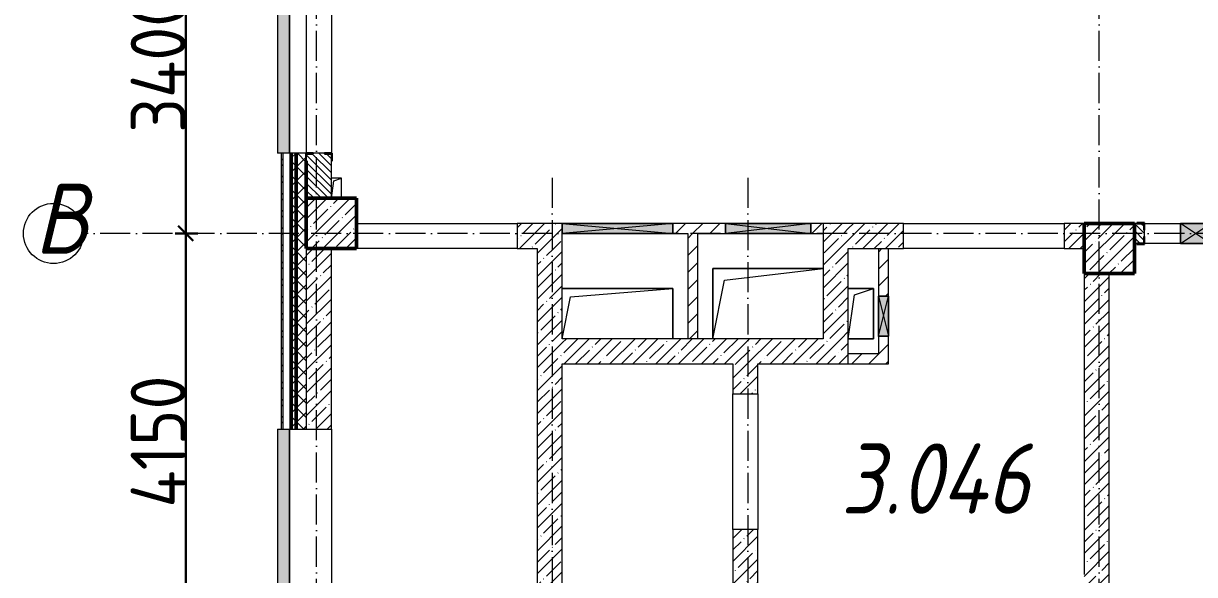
# Model space of a CAD drawing. Header units: millimetres. Extents: x -12989 to 629078, y -109036 to 555275.
# Drawn here: x 278502 to 290171, y -84282 to -78789 of the extents above; entities that cross this region are included whole.
import ezdxf

# ---------------------------------------------------------------- set-up
doc = ezdxf.new("R2010")
doc.units = ezdxf.units.MM
doc.linetypes.add('50_200_ШТРИХ_1Т_ш5_п1_п1_', pattern=[700, 500, -100, 0, -100])
for name, color, linetype, lineweight in [('4 -стяжа', 7, 'Continuous', 30), ('A-____-____-DIMS', 7, 'Continuous', 9), ('A-DETL-GENF-OTLN', 7, 'Continuous', 9), ('A-FLOR-____-OTLN', 7, 'Continuous', 9), ('A-GENM-____-MCUT', 7, 'Continuous', 25), ('A-GENM-____-OTLN', 7, 'Continuous', 9), ('A-GENM-____-OTLN-1', 7, 'Continuous', 25), ('A-GLAZ-____-OTLN', 7, 'Continuous', 9), ('A-WALL-____-MCUT-1', 7, 'Continuous', 9), ('A-WALL-____-MCUT-2', 7, 'Continuous', 50), ('A-WALL-____-MCUT-3', 7, 'Continuous', 9), ('A-WALL-____-OTLN', 7, 'Continuous', 9), ('A-WALL-____-PATT-1', 7, 'Continuous', 9), ('A-WALL-FNSH-MCUT-1', 7, 'Continuous', 9), ('I-WALL-____-OTLN', 7, 'Continuous', 9), ('S-COLS-____-MCUT', 7, 'Continuous', 50), ('S-COLS-____-OTLN', 7, 'Continuous', 9), ('S-GRID-____-IDEN', 7, 'Continuous', 9), ('S-GRID-____-OTLN-1', 7, '50_200_ШТРИХ_1Т_ш5_п1_п1_', 9), ('Марки помещений', 7, 'Continuous', 9)]:
    doc.layers.add(name, color=color, linetype=linetype, lineweight=lineweight)
doc.layers.add('A-GLAZ-____-OTLN-1', color=7, linetype='Continuous', lineweight=9, true_color=0xc0c0c0)
doc.layers.get('4 -стяжа').off()
doc.styles.add('ISOCPEUR_I', font='isocpeui.ttf', dxfattribs={"width": 0.9, "height": 2.5})
doc.styles.add('ISOCPEUR_I_2', font='isocpeui.ttf', dxfattribs={"width": 0.85, "height": 2.3})
doc.styles.add('ISOCPEUR_I_9', font='isocpeui.ttf', dxfattribs={"width": 0.9, "height": 250})
doc.styles.add('СПДС', font='isocpeur.ttf', dxfattribs={"width": 0.9})
doc.dimstyles.new('ISO-2_5_0_9К_БОЛЬШОЙ_ОСИ', dxfattribs={"dimscale": 304.8, "dimtxt": 248.995294, "dimasz": 0.492126, "dimexe": 0.393701, "dimexo": 0, "dimgap": 0, "dimtad": 1, "dimdec": 0, "dimzin": 0, "dimdsep": 46, "dimtxsty": 'ISOCPEUR_I_9', "dimblk1": 'OBLIQUE', "dimblk2": 'OBLIQUE', "dimsah": 1, "dimcen": 0.09, "dimdle": 0.393701, "dimazin": 0, "dimtfac": 1, "dimtdec": 4, "dimtix": 1, "dimtmove": 0, "dimatfit": 3, "dimfxl": 1, "dimtvp": 1, "dimtolj": 1, "dimtzin": 0, "dimarcsym": 2})
pattern_1 = [(45, (283770.7, -86863.46), (-114.0493, 114.0493), []), (45, (283884.76, -86863.46), (-114.0493, 114.0493), [201.612, -40.322, 3.353, -36.97])]
pattern_2 = [(135, (283770.707, -86863.456), (-35.35534, -35.35534), [])]
pattern_3 = [(45, (283770.71, -86863.46), (-84.8528, 84.8528), [])]
pattern_4 = [(45, (283770.71, -86863.46), (-70.7107, 70.7107), []), (135, (283770.71, -86863.46), (-70.7107, -70.7107), [])]

# ---------------------------------------------------------------- blocks, each defined once
blk = doc.blocks.new('BSC_Колонна _Прямоугольная - 500х500-V102-АР1_План отверстий 3 этажа в осях 1-64_А-ГГ')
at = {"layer": 'S-COLS-____-OTLN'}
h = blk.add_hatch(dxfattribs=at)
h.set_pattern_fill('FP_125', color=256, style=0, pattern_type=2)
h.set_pattern_definition([(45, (-5550, -5831.04), (-114.0493, 114.0493), []), (45, (-5435.95, -5831.04), (-114.0493, 114.0493), [201.613, -40.323, 3.353, -36.97])])
h.paths.add_polyline_path([(-250, -250), (250, -250), (250, 250), (-250, 250)], flags=0)
at = {"layer": 'S-COLS-____-MCUT'}
for p, q in [((250, 250), (-250, 250)), ((-250, 250), (-250, -250)), ((250, -250), (250, 250)), ((-250, -250), (250, -250))]:
    blk.add_line(p, q, dxfattribs=at)
blk = doc.blocks.new('BSC_Колонна _Прямоугольная - 500х500-V157-АР1_План отверстий 3 этажа в осях 1-64_А-ГГ')
at = {"layer": 'S-COLS-____-OTLN'}
h = blk.add_hatch(dxfattribs=at)
h.set_pattern_fill('FP_180', color=256, style=0, pattern_type=2)
h.set_pattern_definition([(45, (2200, -6081.04), (-114.0493, 114.0493), []), (45, (2314.05, -6081.04), (-114.0493, 114.0493), [201.612, -40.322, 3.353, -36.97])])
h.paths.add_polyline_path([(-250, -250), (250, -250), (250, 250), (-250, 250)], flags=0)
at = {"layer": 'S-COLS-____-MCUT'}
for p, q in [((250, 250), (-250, 250)), ((-250, 250), (-250, -250)), ((250, -250), (250, 250)), ((-250, -250), (250, -250))]:
    blk.add_line(p, q, dxfattribs=at)
blk = doc.blocks.new('Фахверк_СКБ_Уголок - 250_2700-27497298-АР1_План отверстий 3 этажа в осях 1-64_А-ГГ')
at = {"layer": 'A-GENM-____-MCUT'}
for p, q in [((200, 181), (125, 181)), ((125, 181), (125, 106)), ((131, 106), (131, 175)), ((131, 175), (200, 175)), ((200, 175), (200, 181)), ((125, 106), (131, 106)), ((131, -6), (125, -6)), ((125, -6), (125, -81)), ((125, -81), (200, -81)), ((131, -75), (131, -6)), ((200, -75), (131, -75)), ((200, -81), (200, -75))]:
    blk.add_line(p, q, dxfattribs=at)
blk = doc.blocks.new('Фахверк_СКБ_Уголок - 200_3550_зеркало-28264001-АР1_План отверстий 3 этажа в осях 1-64_А-ГГ')
at = {"layer": 'A-GENM-____-MCUT'}
for p, q in [((200, 156), (125, 156)), ((125, 156), (125, 81)), ((131, 81), (131, 150)), ((131, 150), (200, 150)), ((200, 150), (200, 156)), ((125, 81), (131, 81)), ((131, 19), (125, 19)), ((125, 19), (125, -56)), ((131, -50), (131, 19)), ((125, -56), (200, -56)), ((200, -50), (131, -50)), ((200, -56), (200, -50))]:
    blk.add_line(p, q, dxfattribs=at)
blk = doc.blocks.new('AR_Отверстие прямоугольное _в плите_ - AR_Отверстие прямоугольное _в плите_-V175-АР1_План отверстий 3 этажа в осях 1-64_А-ГГ')
at = {"layer": 'A-GENM-____-OTLN'}
for p, q in [((50, 100), (-50, 100)), ((-50, -100), (-25, 75)), ((-25, 75), (50, 100)), ((50, -100), (50, 100))]:
    blk.add_line(p, q, dxfattribs=at)
blk = doc.blocks.new('AR_Отверстие прямоугольное _в плите_ - AR_Отверстие прямоугольное _в плите_-V171-АР1_План отверстий 3 этажа в осях 1-64_А-ГГ')
at = {"layer": 'A-GENM-____-OTLN'}
for p, q in [((125, 250), (-125, 250)), ((-63, 188), (125, 250)), ((125, -250), (125, 250)), ((-125, -250), (-63, 188)), ((-125, -250), (125, -250))]:
    blk.add_line(p, q, dxfattribs=at)
blk = doc.blocks.new('AR_Отверстие прямоугольное _в плите_ - AR_Отверстие прямоугольное _в плите_-30552744-АР1_План отверстий 3 этажа в осях 1-64_А-ГГ')
at = {"layer": 'A-GENM-____-OTLN'}
for p, q in [((550, 350), (-550, 350)), ((-550, 350), (-550, -350)), ((-433, 233), (550, 350)), ((-550, -350), (-433, 233))]:
    blk.add_line(p, q, dxfattribs=at)
blk = doc.blocks.new('AR_Отверстие прямоугольное _в плите_ - AR_Отверстие прямоугольное _в плите_-30552508-АР1_План отверстий 3 этажа в осях 1-64_А-ГГ')
at = {"layer": 'A-GENM-____-OTLN'}
for p, q in [((550, 250), (-550, 250)), ((-467, 167), (550, 250)), ((550, -250), (550, 250)), ((-550, -250), (-467, 167))]:
    blk.add_line(p, q, dxfattribs=at)
blk = doc.blocks.new('Отлив_СКБ - Отлив витража_120_НВФ-V216-АР1_План отверстий 3 этажа в осях 1-64_А-ГГ')
at = {"layer": 'A-GLAZ-____-OTLN-1'}
for points in [[(0, 2), (1800, 2), (1800, 120), (0, 120), (0, 63)], [(0, 0), (1800, 0), (1800, 2), (0, 2)]]:
    blk.add_hatch(color=256, dxfattribs=at).paths.add_polyline_path(points, flags=0)
at = {"layer": 'A-GLAZ-____-OTLN'}
for p, q in [((0, 83), (0, 120)), ((1800, 120), (0, 120)), ((1800, 120), (1800, 83)), ((0, 2), (1800, 2)), ((1800, 0), (0, 0))]:
    blk.add_line(p, q, dxfattribs=at)
blk = doc.blocks.new('AR_Отверстие прямоугольное _в стене__БезПР - AR_Отверстие прямоугольное _в стене__БезПР-36428349-АР1_План отверстий 3 этажа в осях 1-64_А-ГГ')
at = {"layer": 'A-GLAZ-____-OTLN'}
blk.add_hatch(color=256, dxfattribs=at).paths.add_polyline_path([(-150, 100), (-150, -100), (150, -100), (150, 100)], flags=0)
at = {"layer": 'A-DETL-GENF-OTLN'}
for p, q in [((-150, -100), (-150, 100)), ((-150, 100), (150, 100)), ((150, 100), (-150, -100)), ((-150, 100), (150, -100)), ((150, 100), (-150, 100)), ((-150, 100), (-150, -100)), ((150, 100), (150, -100)), ((150, -100), (150, 100)), ((150, -100), (-150, -100)), ((-150, -100), (150, -100))]:
    blk.add_line(p, q, dxfattribs=at)
at = {"layer": 'A-GLAZ-____-OTLN'}
blk.add_line((150, 100), (-150, 100), dxfattribs=at)
blk = doc.blocks.new('AR_Отверстие прямоугольное _в стене_ - AR_Отверстие прямоугольное _в стене__ОВ-36990253-АР1_План отверстий 3 этажа в осях 1-64_А-ГГ')
at = {"layer": 'A-GLAZ-____-OTLN'}
blk.add_hatch(color=256, dxfattribs=at).paths.add_polyline_path([(550, -50), (550, 50), (-550, 50), (-550, -50)], flags=0)
at = {"layer": 'A-DETL-GENF-OTLN'}
for p, q in [((-550, -50), (-550, 50)), ((-550, 50), (550, 50)), ((550, 50), (-550, -50)), ((-550, 50), (550, -50)), ((550, 50), (-550, 50)), ((-550, 50), (-550, -50)), ((550, 50), (550, -50)), ((550, -50), (550, 50)), ((550, -50), (-550, -50)), ((-550, -50), (550, -50))]:
    blk.add_line(p, q, dxfattribs=at)
blk = doc.blocks.new('AR_Отверстие прямоугольное _в стене_ - AR_Отверстие прямоугольное _в стене__ОВ-36989221-АР1_План отверстий 3 этажа в осях 1-64_А-ГГ')
at = {"layer": 'A-GLAZ-____-OTLN'}
blk.add_hatch(color=256, dxfattribs=at).paths.add_polyline_path([(-200, -50), (200, -50), (200, 50), (-200, 50)], flags=0)
at = {"layer": 'A-DETL-GENF-OTLN'}
for p, q in [((-200, -50), (-200, 50)), ((-200, 50), (200, 50)), ((200, 50), (-200, -50)), ((-200, 50), (200, -50)), ((200, 50), (-200, 50)), ((-200, 50), (-200, -50)), ((200, 50), (200, -50)), ((200, -50), (200, 50)), ((200, -50), (-200, -50)), ((-200, -50), (200, -50))]:
    blk.add_line(p, q, dxfattribs=at)
blk = doc.blocks.new('AR_Отверстие прямоугольное _в стене__БезПР - AR_Отверстие прямоугольное _в стене__БезПР-36899555-АР1_План отверстий 3 этажа в осях 1-64_А-ГГ')
at = {"layer": 'A-GLAZ-____-OTLN'}
blk.add_hatch(color=256, dxfattribs=at).paths.add_polyline_path([(-425, -50), (425, -50), (425, 50), (-425, 50)], flags=0)
at = {"layer": 'A-DETL-GENF-OTLN'}
for p, q in [((-425, -50), (-425, 50)), ((-425, 50), (425, 50)), ((425, 50), (-425, -50)), ((-425, 50), (425, -50)), ((425, 50), (-425, 50)), ((-425, 50), (-425, -50)), ((425, 50), (425, -50)), ((425, -50), (425, 50)), ((425, -50), (-425, -50)), ((-425, -50), (425, -50))]:
    blk.add_line(p, q, dxfattribs=at)
at = {"layer": 'A-GLAZ-____-OTLN'}
blk.add_line((425, 50), (-425, 50), dxfattribs=at)
blk = doc.blocks.new('Ось сетки - Круг_Ø6_00__ISO-2_5_0_9K_-25732049-АР1_План отверстий 3 этажа в осях 1-64_А-ГГ')
at = {"layer": 'S-GRID-____-IDEN'}
blk.add_circle((0, 0), 3, dxfattribs=at)
blk = doc.blocks.new('_Oblique')
at = {"color": 0, "linetype": 'ByBlock', "lineweight": -2}
blk.add_line((-0.5, -0.5), (0.5, 0.5), dxfattribs=at)
blk = doc.blocks.new('*D2946')
at = {"layer": 'A-____-____-DIMS', "color": 0, "lineweight": -2, "transparency": 16777216}
for p, q in [((280119, -85152), (280119, -80762)), ((280013, -80882), (280239, -80882)), ((280013, -85032), (280239, -85032))]:
    blk.add_line(p, q, dxfattribs=at)
at = {"layer": 'Defpoints', "color": 0, "transparency": 16777216}
for p in [(280013, -80882), (280119, -80882), (280013, -85032)]:
    blk.add_point(p, dxfattribs=at)
at = {"layer": 'A-____-____-DIMS', "color": 0, "lineweight": -2, "transparency": 16777216, "xscale": 150, "yscale": 150, "zscale": 150}
for p, rotation in [((280119, -80882), 90), ((280119, -85032), 270)]:
    blk.add_blockref('_Oblique', p, dxfattribs=dict(at, rotation=rotation))
at = {"layer": 'A-____-____-DIMS', "color": 0, "transparency": 16777216, "insert": (279845, -82957), "char_height": 548.6, "attachment_point": 5, "rotation": 90, "style": 'СПДС'}
blk.add_mtext('\\A1;4150', dxfattribs=at)
blk = doc.blocks.new('*D2947')
at = {"layer": 'A-____-____-DIMS', "color": 0, "lineweight": -2, "transparency": 16777216}
for p, q in [((280119, -81002), (280119, -77362)), ((280013, -77482), (280239, -77482)), ((280013, -80882), (280239, -80882))]:
    blk.add_line(p, q, dxfattribs=at)
at = {"layer": 'Defpoints', "color": 0, "transparency": 16777216}
for p in [(280013, -77482), (280119, -77482), (280013, -80882)]:
    blk.add_point(p, dxfattribs=at)
at = {"layer": 'A-____-____-DIMS', "color": 0, "lineweight": -2, "transparency": 16777216, "xscale": 150, "yscale": 150, "zscale": 150}
for p, rotation in [((280119, -77482), 90), ((280119, -80882), 270)]:
    blk.add_blockref('_Oblique', p, dxfattribs=dict(at, rotation=rotation))
at = {"layer": 'A-____-____-DIMS', "color": 0, "transparency": 16777216, "insert": (279845, -79182), "char_height": 548.6, "attachment_point": 5, "rotation": 90, "style": 'СПДС'}
blk.add_mtext('\\A1;3400', dxfattribs=at)
blk = doc.blocks.new('3эт')
at = {"layer": 'S-GRID-____-OTLN-1', "color": 251, "ltscale": 0.6, "true_color": 0x636466}
for p, q in [((281420.7, -91346.1), (281420.7, -36982.5)), ((289220.7, -91346.1), (289220.7, -36982.5)), ((283770.7, -80328.4), (283770.7, -91346.1)), ((285720.7, -80328.4), (285720.7, -91346.1)), ((374089.5, -80882.4), (279101.9, -80882.4))]:
    blk.add_line(p, q, dxfattribs=at)
at = {"layer": 'S-GRID-____-IDEN', "insert": (278611.9, -80385.4), "char_height": 700, "width": 223.671, "attachment_point": 1, "style": 'ISOCPEUR_I'}
blk.add_mtext('\\fISOCPEUR|b0|i1|c204|p34|;\\W.9;В', dxfattribs=at)
at = {"layer": 'A-____-____-DIMS'}
for base, p1, p2, override, picture, middle in [((280119.3, -77482.4), (280013.2, -80882.4), (280013.2, -77482.4), {"dimtxt": 1.8, "dimpost": '<>', "dimtxsty": 'СПДС', "dimfxl": 3400}, '*D2947', (279845, -79182.4)), ((280119.3, -80882.4), (280013.2, -85032.4), (280013.2, -80882.4), {"dimtxt": 1.8, "dimpost": '<>', "dimtxsty": 'СПДС', "dimfxl": 4150}, '*D2946', (279845, -82957.4))]:
    dim = blk.add_linear_dim(base=base, p1=p1, p2=p2, angle=90, dimstyle='ISO-2_5_0_9К_БОЛЬШОЙ_ОСИ', override=override, dxfattribs=at)
    dim.commit()
    dim.dimension.update_dxf_attribs({"geometry": picture, "text_midpoint": middle})

msp = doc.modelspace()

# ---------------------------------------------------------------- hatches: boundary and pattern name
at = {"layer": 'A-WALL-____-PATT-1'}
h = msp.add_hatch(dxfattribs=at)
h.set_pattern_fill('FP_1', color=256, style=0, pattern_type=2)
h.set_pattern_definition(pattern_4)
h.paths.add_polyline_path([(281170.7074, -88932.4142), (281220.7074, -88932.4142), (281220.7074, -84632.4142), (281170.7074, -84632.4142), (281170.7074, -86129.4028)], flags=0)
h.paths.add_polyline_path([(281220.7074, -82832.4142), (281220.7074, -80082.4142), (281170.7074, -80082.4142), (281170.7074, -82832.4142)], flags=0)
h.paths.add_polyline_path([(281170.7074, -78282.4142), (281220.7074, -78282.4142), (281220.7074, -77347.4142), (281170.7074, -77347.4142), (281170.7074, -77529.0991)], flags=0)
h = msp.add_hatch(dxfattribs=at)
h.set_pattern_fill('FP_1', color=256, style=0, pattern_type=2)
h.set_pattern_definition(pattern_4)
h.paths.add_polyline_path([(281220.7074, -88882.4142), (281320.7074, -88882.4142), (281320.7074, -84632.4142), (281220.7074, -84632.4142), (281220.7074, -86129.4028)], flags=0)
h.paths.add_polyline_path([(281320.7074, -82832.4142), (281320.7074, -80157.4142), (281314.7074, -80157.4142), (281314.7074, -80082.4142), (281220.7074, -80082.4142), (281220.7074, -82832.4142)], flags=0)
h.paths.add_polyline_path([(281314.7074, -78282.4142), (281314.7074, -78207.4142), (281320.7074, -78207.4142), (281320.7074, -77347.4142), (281220.7074, -77347.4142), (281220.7074, -78282.4142)], flags=0)
h = msp.add_hatch(dxfattribs=at)
h.set_pattern_fill('FP_3', color=256, style=0, pattern_type=2)
h.set_pattern_definition([(45, (283770.71, -86863.46), (-85.5366, 85.5366), []), (45, (283827.73, -86863.46), (-85.5366, 85.5366), [])])
h.paths.add_polyline_path([(281070.7074, -89032.4142), (281090.7074, -89032.4142), (281090.7074, -84632.4142), (281070.7074, -84632.4142), (281070.7074, -86129.4028)], flags=0)
h.paths.add_polyline_path([(281070.7074, -82832.4142), (281090.7074, -82832.4142), (281090.7074, -80082.4142), (281070.7074, -80082.4142), (281070.7074, -82689.2813)], flags=0)
h.paths.add_polyline_path([(281090.7074, -78282.4142), (281090.7074, -77367.4142), (281070.7074, -77367.4142), (281070.7074, -78282.4142)], flags=0)
h = msp.add_hatch(dxfattribs=at)
h.set_pattern_fill('FP_6', color=256, style=0, pattern_type=2)
h.set_pattern_definition(pattern_2)
h.paths.add_polyline_path([(281389.7074, -80532.4142), (281570.7074, -80532.4142), (281570.7074, -80088.4142), (281501.7074, -80088.4142), (281501.7074, -80082.4142), (281389.7074, -80082.4142), (281389.7074, -80088.4142), (281320.7074, -80088.4142), (281320.7074, -80532.4142)], flags=0)
h.paths.add_polyline_path([(281501.7074, -78282.4142), (281501.7074, -78276.4142), (281570.7074, -78276.4142), (281570.7074, -77882.4142), (281320.7074, -77882.4142), (281320.7074, -78276.4142), (281389.7074, -78276.4142), (281389.7074, -78282.4142)], flags=0)
h = msp.add_hatch(dxfattribs=at)
h.set_pattern_fill('FP_38', color=256, style=0, pattern_type=2)
h.set_pattern_definition(pattern_1)
h.paths.add_polyline_path([(283420.7074, -81032.4142), (283870.7074, -81032.4142), (283870.7074, -80782.4142), (283420.7074, -80782.4142)], flags=0)
h = msp.add_hatch(dxfattribs=at)
h.set_pattern_fill('FP_4', color=256, style=0, pattern_type=2)
h.set_pattern_definition(pattern_3)
h.paths.add_polyline_path([(286470.7074, -80882.4142), (286470.7074, -80782.4142), (286345.7074, -80782.4142), (286345.7074, -80882.4142)], flags=0)
h.paths.add_polyline_path([(284970.7074, -80882.4142), (285495.7074, -80882.4142), (285495.7074, -80782.4142), (284970.7074, -80782.4142), (284970.7074, -80870.4142)], flags=0)
h = msp.add_hatch(dxfattribs=at)
h.set_pattern_fill('FP_38', color=256, style=0, pattern_type=2)
h.set_pattern_definition(pattern_1)
h.paths.add_polyline_path([(286720.7074, -81932.4142), (286720.7074, -80782.4142), (286470.7074, -80782.4142), (286470.7074, -81932.4142)], flags=0)
h = msp.add_hatch(dxfattribs=at)
h.set_pattern_fill('FP_38', color=256, style=0, pattern_type=2)
h.set_pattern_definition(pattern_1)
h.paths.add_polyline_path([(289070.7074, -81032.4142), (289070.7074, -80782.4142), (288870.7074, -80782.4142), (288870.7074, -81032.4142)], flags=0)
h.paths.add_polyline_path([(286720.7074, -81032.4142), (287270.7074, -81032.4142), (287270.7074, -80782.4142), (286720.7074, -80782.4142)], flags=0)
h = msp.add_hatch(dxfattribs=at)
h.set_pattern_fill('FP_6', color=256, style=0, pattern_type=2)
h.set_pattern_definition(pattern_2)
h.paths.add_polyline_path([(293576.7074, -80982.4142), (294170.7074, -80982.4142), (294170.7074, -80782.4142), (293576.7074, -80782.4142), (293576.7074, -80851.4142), (293570.7074, -80851.4142), (293570.7074, -80913.4142), (293576.7074, -80913.4142)], flags=0)
h.paths.add_polyline_path([(290826.8877, -80982.4142), (292414.7074, -80982.4142), (292414.7074, -80913.4142), (292420.7074, -80913.4142), (292420.7074, -80851.4142), (292414.7074, -80851.4142), (292414.7074, -80782.4142), (290826.7074, -80782.4142), (290826.7074, -80851.4142), (290820.7074, -80851.4142), (290820.7074, -80913.4142), (290826.7074, -80913.4142), (290826.7074, -80982.4142)], flags=0)
h.paths.add_polyline_path([(289570.7074, -80982.4142), (289664.7074, -80982.4142), (289664.7074, -80913.4142), (289670.7074, -80913.4142), (289670.7074, -80851.4142), (289664.7074, -80851.4142), (289664.7074, -80782.4142), (289570.7074, -80782.4142), (289570.7074, -80888.4142)], flags=0)
h = msp.add_hatch(dxfattribs=at)
h.set_pattern_fill('FP_4', color=256, style=0, pattern_type=2)
h.set_pattern_definition(pattern_3)
h.paths.add_polyline_path([(285220.7074, -81932.4142), (285220.7074, -80882.4142), (285120.7074, -80882.4142), (285120.7074, -81932.4142)], flags=0)
h = msp.add_hatch(dxfattribs=at)
h.set_pattern_fill('FP_38', color=256, style=0, pattern_type=2)
h.set_pattern_definition(pattern_1)
h.paths.add_polyline_path([(281320.7074, -88782.4142), (281570.7074, -88782.4142), (281570.7074, -84632.4142), (281320.7074, -84632.4142), (281320.7074, -86129.4028)], flags=0)
h.paths.add_polyline_path([(281320.7074, -82832.4142), (281570.7074, -82832.4142), (281570.7074, -81032.4142), (281320.7074, -81032.4142), (281320.7074, -82689.2813)], flags=0)
h = msp.add_hatch(dxfattribs=at)
h.set_pattern_fill('FP_38', color=256, style=0, pattern_type=2)
h.set_pattern_definition(pattern_1)
h.paths.add_polyline_path([(283757.0305, -85132.4142), (283870.7074, -85132.4142), (283870.7074, -81032.4142), (283620.7074, -81032.4142), (283620.7074, -85132.4142)], flags=0)
h = msp.add_hatch(dxfattribs=at)
h.set_pattern_fill('FP_4', color=256, style=0, pattern_type=2)
h.set_pattern_definition(pattern_3)
h.paths.add_polyline_path([(287120.7074, -82182.4142), (287120.7074, -81907.4142), (287020.7074, -81907.4142), (287020.7074, -82182.4142)], flags=0)
h.paths.add_polyline_path([(287120.7074, -81507.4142), (287120.7074, -81032.4142), (287020.7074, -81032.4142), (287020.7074, -81507.4142), (287075.4693, -81507.4142)], flags=0)
h = msp.add_hatch(dxfattribs=at)
h.set_pattern_fill('FP_38', color=256, style=0, pattern_type=2)
h.set_pattern_definition(pattern_1)
h.paths.add_polyline_path([(289320.7074, -84882.4142), (289320.7074, -81282.4142), (289070.7074, -81282.4142), (289070.7074, -84882.4142)], flags=0)
h = msp.add_hatch(dxfattribs=at)
h.set_pattern_fill('FP_38', color=256, style=0, pattern_type=2)
h.set_pattern_definition(pattern_1)
h.paths.add_polyline_path([(286720.7074, -82182.4142), (286720.7074, -81932.4142), (283870.7074, -81932.4142), (283870.7074, -82182.4142), (285820.7074, -82182.4142)], flags=0)
h = msp.add_hatch(dxfattribs=at)
h.set_pattern_fill('FP_4', color=256, style=0, pattern_type=2)
h.set_pattern_definition(pattern_3)
h.paths.add_polyline_path([(287020.7074, -82182.4142), (287020.7074, -82082.4142), (286720.7074, -82082.4142), (286720.7074, -82182.4142)], flags=0)
h = msp.add_hatch(dxfattribs=at)
h.set_pattern_fill('FP_38', color=256, style=0, pattern_type=2)
h.set_pattern_definition(pattern_1)
h.paths.add_polyline_path([(285570.7074, -84882.4142), (285820.7074, -84882.4142), (285820.7074, -83832.4142), (285570.7074, -83832.4142), (285570.7074, -84409.3421)], flags=0)
h.paths.add_polyline_path([(285820.7074, -82482.4142), (285820.7074, -82182.4142), (285570.7074, -82182.4142), (285570.7074, -82482.4142)], flags=0)

# ---------------------------------------------------------------- linework, layer by layer
at = {"layer": 'A-FLOR-____-OTLN'}
for p, q in [((285370.7074, -81232.4142), (286470.7074, -81232.4142)), ((285370.7074, -81932.4142), (285370.7074, -81232.4142)), ((283870.7074, -81432.4142), (284970.7074, -81432.4142)), ((284970.7074, -81432.4142), (284970.7074, -81932.4142)), ((286720.7074, -81432.4142), (286970.7074, -81432.4142)), ((286970.7074, -81432.4142), (286970.7074, -81932.4142)), ((286970.7074, -81932.4142), (286720.7074, -81932.4142))]:
    msp.add_line(p, q, dxfattribs=at)
at = {"layer": 'A-WALL-____-MCUT-1'}
for p, q in [((283870.7074, -80782.4142), (283420.7074, -80782.4142)), ((283420.7074, -80782.4142), (283420.7074, -81032.4142)), ((286470.7074, -80782.4142), (286470.7074, -81932.4142)), ((287270.7074, -80782.4142), (286470.7074, -80782.4142)), ((287270.7074, -81032.4142), (287270.7074, -80782.4142)), ((289070.7074, -80782.4142), (288870.7074, -80782.4142)), ((288870.7074, -80782.4142), (288870.7074, -81032.4142)), ((283870.7074, -81932.4142), (283870.7074, -80882.4142)), ((281320.7074, -81032.4142), (281320.7074, -82832.4142)), ((281570.7074, -82832.4142), (281570.7074, -81032.4142)), ((283420.7074, -81032.4142), (283620.7074, -81032.4142)), ((283620.7074, -81032.4142), (283620.7074, -85132.4142)), ((286720.7074, -82182.4142), (286720.7074, -81032.4142)), ((286720.7074, -81032.4142), (287270.7074, -81032.4142)), ((288870.7074, -81032.4142), (289070.7074, -81032.4142)), ((289070.7074, -81282.4142), (289070.7074, -84282.4142)), ((289320.7074, -88282.4142), (289320.7074, -81282.4142)), ((286470.7074, -81932.4142), (283870.7074, -81932.4142)), ((283870.7074, -84882.4142), (283870.7074, -82182.4142)), ((283870.7074, -82182.4142), (285570.7074, -82182.4142)), ((285570.7074, -82182.4142), (285570.7074, -82482.4142)), ((285820.7074, -82182.4142), (286720.7074, -82182.4142)), ((285820.7074, -82482.4142), (285820.7074, -82182.4142)), ((285570.7074, -82482.4142), (285820.7074, -82482.4142)), ((281320.7074, -82832.4142), (281570.7074, -82832.4142)), ((285570.7074, -83832.4142), (285570.7074, -84882.4142)), ((285820.7074, -83832.4142), (285570.7074, -83832.4142)), ((285820.7074, -84882.4142), (285820.7074, -83832.4142))]:
    msp.add_line(p, q, dxfattribs=at)
at = {"layer": 'A-WALL-____-MCUT-2'}
for p, q in [((281170.7074, -82832.4142), (281170.7074, -80082.4142)), ((281220.7074, -82832.4142), (281220.7074, -80082.4142)), ((281320.7074, -80157.4142), (281320.7074, -80532.4142))]:
    msp.add_line(p, q, dxfattribs=at)
at = {"layer": 'A-WALL-____-MCUT-3'}
for p, q in [((281090.7074, -82832.4142), (281090.7074, -80082.4142)), ((281314.7074, -80082.4142), (281090.7074, -80082.4142)), ((281501.7074, -80082.4142), (281389.7074, -80082.4142)), ((281570.7074, -80532.4142), (281570.7074, -80157.4142)), ((289595.7074, -80782.4142), (289570.7074, -80782.4142)), ((289670.7074, -80913.4142), (289670.7074, -80851.4142)), ((289570.7074, -80982.4142), (289595.7074, -80982.4142)), ((281090.7074, -82832.4142), (281320.7074, -82832.4142))]:
    msp.add_line(p, q, dxfattribs=at)
at = {"layer": 'A-WALL-____-OTLN'}
for p, q in [((281320.7074, -78282.4142), (281320.7074, -80082.4142)), ((281570.7074, -78282.4142), (281570.7074, -80082.4142)), ((281820.7074, -80782.4142), (283420.7074, -80782.4142)), ((287270.7074, -80782.4142), (288870.7074, -80782.4142)), ((283420.7074, -81032.4142), (281820.7074, -81032.4142)), ((288870.7074, -81032.4142), (287270.7074, -81032.4142)), ((285570.7074, -83832.4142), (285570.7074, -82482.4142)), ((285820.7074, -82482.4142), (285820.7074, -83832.4142)), ((281570.7074, -82832.4142), (281570.7074, -84632.4142))]:
    msp.add_line(p, q, dxfattribs=at)
at = {"layer": 'A-WALL-FNSH-MCUT-1'}
for p, q in [((281070.7074, -80082.4142), (281070.7074, -82832.4142)), ((281090.7074, -80082.4142), (281070.7074, -80082.4142)), ((285495.7074, -80782.4142), (284970.7074, -80782.4142)), ((286470.7074, -80782.4142), (286345.7074, -80782.4142)), ((284970.7074, -80882.4142), (285120.7074, -80882.4142)), ((285120.7074, -80882.4142), (285120.7074, -81932.4142)), ((285220.7074, -80882.4142), (285495.7074, -80882.4142)), ((285220.7074, -81932.4142), (285220.7074, -80882.4142)), ((286345.7074, -80882.4142), (286470.7074, -80882.4142)), ((287020.7074, -81032.4142), (287020.7074, -81507.4142)), ((287120.7074, -81507.4142), (287120.7074, -81032.4142)), ((287020.7074, -81907.4142), (287020.7074, -82082.4142)), ((287120.7074, -82182.4142), (287120.7074, -81907.4142)), ((287020.7074, -82082.4142), (286720.7074, -82082.4142)), ((286720.7074, -82182.4142), (287120.7074, -82182.4142)), ((281070.7074, -82832.4142), (281090.7074, -82832.4142))]:
    msp.add_line(p, q, dxfattribs=at)
at = {"layer": 'I-WALL-____-OTLN'}
for p, q in [((289670.7074, -80782.4142), (290030.7074, -80782.4142)), ((290030.7074, -80982.4142), (289670.7074, -80982.4142))]:
    msp.add_line(p, q, dxfattribs=at)

# ---------------------------------------------------------------- block references
at = {"layer": '4 -стяжа'}
msp.add_blockref('3эт', (0, 0), dxfattribs=at)
at = {"layer": 'A-GENM-____-OTLN'}
for name, p in [('AR_Отверстие прямоугольное _в плите_ - AR_Отверстие прямоугольное _в плите_-V175-АР1_План отверстий 3 этажа в осях 1-64_А-ГГ', (281620.7074, -80432.4142)), ('AR_Отверстие прямоугольное _в плите_ - AR_Отверстие прямоугольное _в плите_-30552744-АР1_План отверстий 3 этажа в осях 1-64_А-ГГ', (285920.7074, -81582.4142)), ('AR_Отверстие прямоугольное _в плите_ - AR_Отверстие прямоугольное _в плите_-30552508-АР1_План отверстий 3 этажа в осях 1-64_А-ГГ', (284420.7074, -81682.4142)), ('AR_Отверстие прямоугольное _в плите_ - AR_Отверстие прямоугольное _в плите_-V171-АР1_План отверстий 3 этажа в осях 1-64_А-ГГ', (286845.7074, -81682.4142))]:
    msp.add_blockref(name, p, dxfattribs=at)
at = {"layer": 'A-GENM-____-OTLN-1'}
for name, p, rotation in [('Фахверк_СКБ_Уголок - 250_2700-27497298-АР1_План отверстий 3 этажа в осях 1-64_А-ГГ', (281395.7074, -79957.4142), 269.9999999999999), ('Фахверк_СКБ_Уголок - 200_3550_зеркало-28264001-АР1_План отверстий 3 этажа в осях 1-64_А-ГГ', (289795.7074, -80832.4142), 180)]:
    msp.add_blockref(name, p, dxfattribs=dict(at, rotation=rotation))
at = {"layer": 'A-GLAZ-____-OTLN'}
for name, p, rotation in [('Отлив_СКБ - Отлив витража_120_НВФ-V216-АР1_План отверстий 3 этажа в осях 1-64_А-ГГ', (281153.7074, -80082.4142), 90), ('AR_Отверстие прямоугольное _в стене__БезПР - AR_Отверстие прямоугольное _в стене__БезПР-36428349-АР1_План отверстий 3 этажа в осях 1-64_А-ГГ', (290180.7074, -80882.4142), 180), ('AR_Отверстие прямоугольное _в стене_ - AR_Отверстие прямоугольное _в стене__ОВ-36989221-АР1_План отверстий 3 этажа в осях 1-64_А-ГГ', (287070.7074, -81707.4142), 89.99999999999993), ('Отлив_СКБ - Отлив витража_120_НВФ-V216-АР1_План отверстий 3 этажа в осях 1-64_А-ГГ', (281153.7074, -84632.4142), 90)]:
    msp.add_blockref(name, p, dxfattribs=dict(at, rotation=rotation))
for name, p in [('AR_Отверстие прямоугольное _в стене_ - AR_Отверстие прямоугольное _в стене__ОВ-36990253-АР1_План отверстий 3 этажа в осях 1-64_А-ГГ', (284420.7074, -80832.4142)), ('AR_Отверстие прямоугольное _в стене__БезПР - AR_Отверстие прямоугольное _в стене__БезПР-36899555-АР1_План отверстий 3 этажа в осях 1-64_А-ГГ', (285920.7074, -80832.4142))]:
    msp.add_blockref(name, p, dxfattribs=at)
at = {"layer": 'S-COLS-____-OTLN'}
for name, p in [('BSC_Колонна _Прямоугольная - 500х500-V157-АР1_План отверстий 3 этажа в осях 1-64_А-ГГ', (281570.7074, -80782.4142)), ('BSC_Колонна _Прямоугольная - 500х500-V102-АР1_План отверстий 3 этажа в осях 1-64_А-ГГ', (289320.7074, -81032.4142))]:
    msp.add_blockref(name, p, dxfattribs=at)
at = {"layer": 'S-GRID-____-IDEN', "xscale": 99.99999999999993, "yscale": 99.99999999999993, "zscale": 99.99999999999993, "rotation": 89.99999999999982}
msp.add_blockref('Ось сетки - Круг_Ø6_00__ISO-2_5_0_9K_-25732049-АР1_План отверстий 3 этажа в осях 1-64_А-ГГ', (278801.9372, -80882.4142), dxfattribs=at)

# ---------------------------------------------------------------- texts
at = {"layer": 'Марки помещений', "insert": (286647.5714, -82975.6662), "char_height": 700, "width": 817.72125, "attachment_point": 1, "style": 'ISOCPEUR_I_2'}
msp.add_mtext('3.046', dxfattribs=at)

doc.saveas('drawing.dxf')
